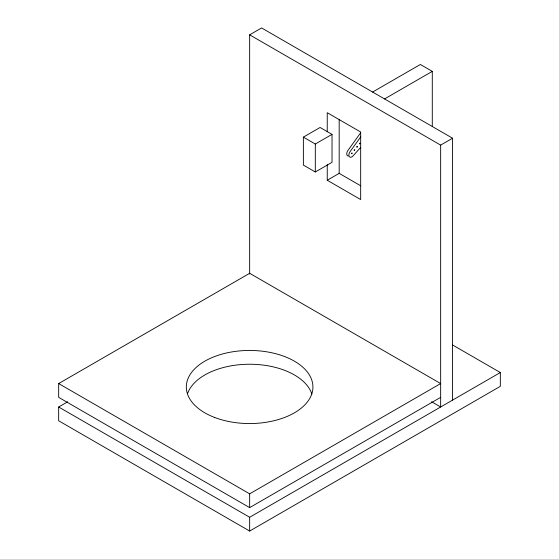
<?xml version="1.0" encoding="UTF-8"?>
<svg xmlns="http://www.w3.org/2000/svg" width="559" height="559" viewBox="0 0 559 559"><rect width="100%" height="100%" fill="white"/><g stroke="black" fill="none" stroke-linecap="round" stroke-linejoin="round"><path stroke-width="0.84" d="M360.604 132.853L347.635 150.867A4.29 2.474 -60 0 0 348.257 156.024M360.73 136.85L349.759 152.097A4.29 2.474 -60 0 0 349.27 156.604A4.29 2.474 -60 0 0 352.68 156.275L360.716 147.373M249.656 274.036L249.656 34.84L261.591 27.95L452.58 138.22L452.58 400.111M372.601 92.046L420.354 64.474L432.289 71.37L432.289 126.362M303.376 137.13L320.083 127.48L332.025 134.37L332.025 162.341L315.311 171.983L303.376 165.094L303.376 137.13L315.311 144.019L332.025 134.37M384.543 98.936L432.289 71.37M327.246 164.667L327.246 180.257L339.18 173.367L360.723 185.805M249.656 34.84L440.653 145.109L452.58 138.22M58.667 383.565L249.656 273.295L440.653 383.565L249.656 493.835L58.667 383.565L58.667 397.351L249.656 507.621L440.653 397.351M452.776 345.085L500.333 372.539L500.333 386.325L249.656 531.05L58.667 420.78L58.667 407.001L67.723 401.767M58.667 407.001L249.656 517.264L500.333 372.539M327.246 180.257L360.674 199.556L360.674 132.015L327.246 112.715L327.246 131.763M431.59 401.767L440.653 407.001L440.653 145.109M339.18 119.682L339.18 173.367M315.311 144.019L315.311 171.983M249.656 493.835L249.656 507.621M249.656 517.264L249.656 531.05M187.593 393.536A63.307 36.552 0 0 1 250.132 364.237A63.307 36.552 0 0 1 311.873 394.088M351.534 153.439C352.142 154.752 352.519 151.664 351.534 153.439M354.161 150.175C354.769 151.489 355.147 148.401 354.161 150.175M356.789 146.912C357.397 148.226 357.774 145.137 356.789 146.912M359.423 143.649C360.024 144.963 360.401 141.874 359.423 143.649M214.733 417.503A63.307 36.552 0 0 0 312.809 389.197A63.307 36.552 0 0 0 221.322 354.308A63.307 36.552 0 0 0 214.733 417.503"/></g></svg>
